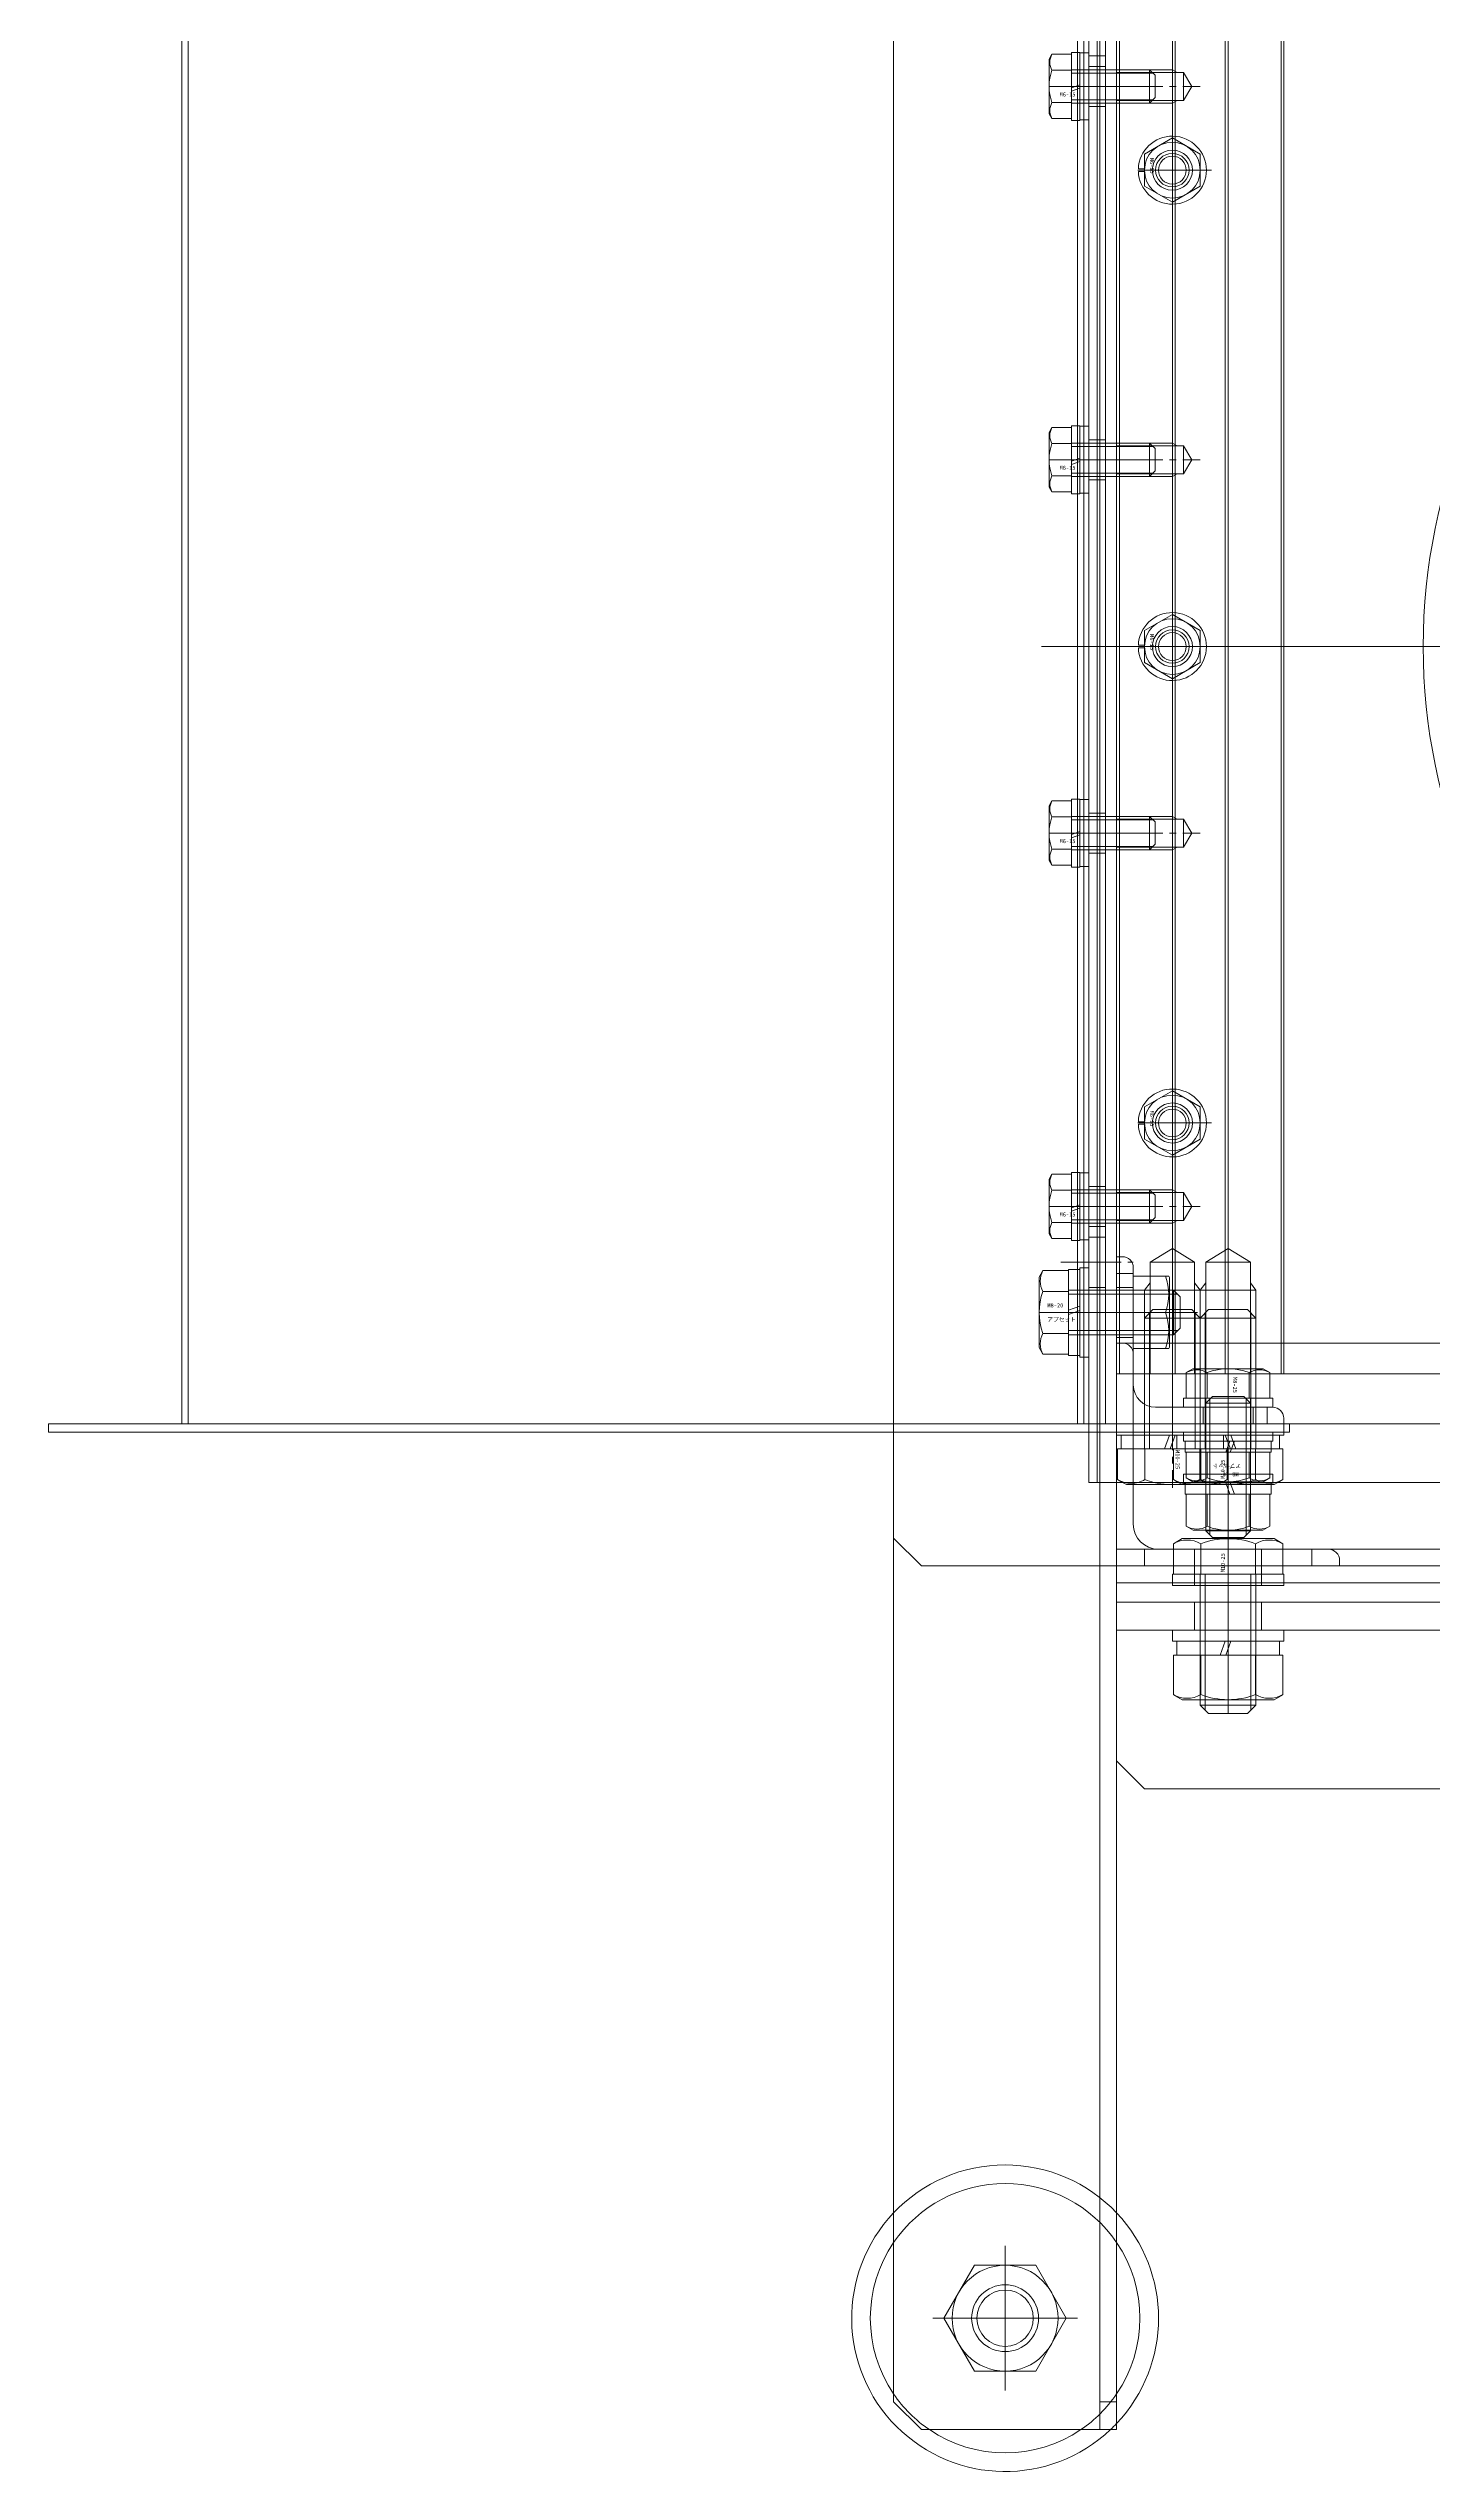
# Model space of a CAD drawing. Units: millimetres at full size. Extents: x -5218 to 5218, y -4308 to 3712.
# Drawn here: x -3932.1 to -3683.9, y 1962.2 to 2397 of the extents above; entities that cross this region are included whole.
import ezdxf
from ezdxf.enums import TextEntityAlignment as Align

# ---------------------------------------------------------------- set-up
doc = ezdxf.new("R2010")
doc.units = ezdxf.units.MM
doc.header["$LTSCALE"] = 1.2
doc.linetypes.add('CHAIN2', pattern=[12, 9, -1, 1, -1])
for name, color, linetype, lineweight in [('0-1_01_外形線', 134, 'Continuous', 9), ('0-2_03_かくれ線', 5, 'Continuous', 9), ('0-3_04_中心線', 4, 'CHAIN2', 9)]:
    doc.layers.add(name, color=color, linetype=linetype, lineweight=lineweight)
doc.styles.add('ＭＳ ゴシック', font='')
doc.styles.get('ＭＳ ゴシック').set_extended_font_data('MS Gothic')

# ---------------------------------------------------------------- blocks, each defined once
blk = doc.blocks.new('U361')
at = {"layer": '0-3_04_中心線'}
for p, q in [((0, 2.4), (0, 12.968)), ((-12.968, 0), (-2.4, 0)), ((2.4, 0), (12.968, 0)), ((0, -12.968), (0, -2.4))]:
    blk.add_line(p, q, dxfattribs=at)
at = {"layer": '0-3_04_中心線', "linetype": 'Continuous'}
for p, q in [((-1.2, 0), (1.2, 0)), ((0, -1.2), (0, 1.2))]:
    blk.add_line(p, q, dxfattribs=at)
blk = doc.blocks.new('U363')
at = {"layer": '0-3_04_中心線'}
for p, q in [((0, 1.2), (0, 9.5)), ((-9.5, 0), (-1.2, 0)), ((1.2, 0), (9.5, 0)), ((0, -9.5), (0, -1.2))]:
    blk.add_line(p, q, dxfattribs=at)
at = {"layer": '0-3_04_中心線', "linetype": 'Continuous'}
for p, q in [((-0.6, 0), (0.6, 0)), ((0, -0.6), (0, 0.6))]:
    blk.add_line(p, q, dxfattribs=at)

msp = doc.modelspace()

# ---------------------------------------------------------------- linework, layer by layer
at = {"layer": '0-1_01_外形線'}
for p, q in [((-3908.238, 2150.193), (-3908.238, 2429.192)), ((-3747.542, 2159.193), (-3747.542, 2150.193)), ((-3746.393, 2150.193), (-3746.393, 2159.193)), ((-3738.788, 2139.293), (-3739.48, 2139.693)), ((-3729.48, 2139.693), (-3728.788, 2139.293)), ((-3712.288, 2139.293), (-3711.595, 2139.693)), ((-3728.788, 2139.293), (-3738.788, 2139.293)), ((-3728.788, 2139.293), (-3712.288, 2139.293)), ((-3780.538, 2129.693), (-3780.538, 1974.693)), ((-3740.538, 2127.693), (-2940.538, 2127.693)), ((-3735.538, 2124.693), (-3735.538, 2127.693)), ((-3743.538, 2124.693), (-3743.538, 1969.693)), ((-3740.538, 2124.693), (-3740.538, 1969.693)), ((-3740.538, 2121.693), (-2940.538, 2121.693)), ((-3730.538, 2113.193), (-3710.538, 2113.193)), ((-3730.538, 2111.193), (-3730.538, 2113.193)), ((-3730.538, 2111.193), (-3710.538, 2111.193)), ((-3721.038, 2111.193), (-3721.948, 2108.693)), ((-3720.038, 2111.193), (-3720.948, 2108.693)), ((-3711.338, 2111.193), (-3711.338, 2108.693)), ((-3710.538, 2111.193), (-3710.538, 2113.193)), ((-3710.723, 2108.693), (-3730.353, 2108.693)), ((-3730.353, 2108.693), (-3730.353, 2101.596)), ((-3725.445, 2108.693), (-3725.445, 2101.596)), ((-3711.338, 2108.693), (-3720.948, 2108.693)), ((-3715.63, 2108.693), (-3715.63, 2101.596)), ((-3710.723, 2108.693), (-3710.723, 2101.596)), ((-3730.353, 2101.596), (-3728.788, 2100.693)), ((-3712.288, 2100.693), (-3728.788, 2100.693)), ((-3725.538, 2100.693), (-3715.538, 2100.693)), ((-3724.638, 2100.693), (-3724.638, 2098.793)), ((-3716.438, 2100.693), (-3716.438, 2098.793)), ((-3710.723, 2101.596), (-3712.288, 2100.693)), ((-3725.538, 2099.693), (-3724.038, 2098.193)), ((-3724.038, 2098.193), (-3717.038, 2098.193)), ((-3715.538, 2099.693), (-3717.038, 2098.193)), ((-3775.538, 1969.693), (-3780.538, 1974.693)), ((-3740.538, 1974.693), (-3743.538, 1974.693)), ((-3740.538, 1969.693), (-3775.538, 1969.693))]:
    msp.add_line(p, q, dxfattribs=at)
for points in [[(-3780.538, 2449.692), (-3780.538, 2129.693), (-3775.538, 2124.693), (-3740.538, 2124.693), (-3740.538, 2454.692), (-3775.538, 2454.692)], [(-3740.538, 2164.693), (-2940.538, 2164.693), (-2940.538, 2124.693), (-3740.538, 2124.693)], [(-3735.538, 2084.693), (-2945.538, 2084.693), (-2940.538, 2089.693), (-2940.538, 2124.693), (-3740.538, 2124.693), (-3740.538, 2089.693)], [(-3755.053, 1980.193), (-3749.568, 1989.693), (-3755.053, 1999.193), (-3766.022, 1999.193), (-3771.507, 1989.693), (-3766.022, 1980.193)]]:
    msp.add_lwpolyline(points, close=True, dxfattribs=at)
for points in [[(-3190.538, 2139.693), (-3745.538, 2139.693), (-3745.538, 2439.692)], [(-3745.538, 2150.193), (-3932.145, 2150.193), (-3932.145, 2148.693), (-3745.538, 2148.693)], [(-3740.538, 2139.693), (-3740.538, 2113.193), (-3625.031, 2113.193)], [(-3721.948, 2108.693), (-3729.738, 2108.693), (-3729.738, 2111.193)], [(-3725.538, 2100.693), (-3725.538, 2099.693), (-3715.538, 2099.693), (-3715.538, 2100.693)]]:
    msp.add_lwpolyline(points, dxfattribs=at)
for radius in [9.5, 6, 5.053]:
    msp.add_circle((-3760.538, 1989.693), radius, dxfattribs=at)
for centre, radius, start, end in [((-3737.899, 2144.446), 4.907, 255.61054, 284.38946), ((-3730.538, 2153.072), 13.779, 256.16077, 276.6282), ((-3727.899, 2144.446), 4.907, 255.61054, 284.38946), ((-3720.538, 2153.072), 13.779, 256.16077, 283.83923), ((-3713.176, 2144.446), 4.907, 255.61054, 284.38946), ((-3727.899, 2105.846), 4.907, 240.00001, 299.99999), ((-3720.538, 2114.472), 13.779, 249.136, 290.864), ((-3713.176, 2105.846), 4.907, 240.00001, 299.99999), ((-3760.538, 1989.693), 27.518, 136.61816, 313.38184), ((-3760.538, 1989.693), 27.518, 316.61816, 43.38184), ((-3760.538, 1989.693), 24.18, 145.80392, 214.19608), ((-3760.538, 1989.693), 24.18, 325.80392, 34.19608), ((-3760.538, 1989.693), 24.18, 235.80392, 304.19608)]:
    msp.add_arc(centre, radius, start, end, dxfattribs=at)
at = {"layer": '0-2_03_かくれ線'}
for p, q in [((-3743.538, 2454.692), (-3743.538, 2124.693)), ((-3743.538, 2124.693), (-3743.538, 2454.692)), ((-3740.538, 2454.692), (-3740.538, 2124.693)), ((-3780.538, 2449.692), (-3780.538, 2129.693)), ((-3744.038, 2439.692), (-3744.038, 2139.693)), ((-3740.538, 2439.692), (-3740.538, 2139.693)), ((-3907.089, 2150.193), (-3907.089, 2429.192)), ((-3747.542, 2159.193), (-3747.542, 2420.192)), ((-3746.393, 2159.193), (-3746.393, 2420.192)), ((-3740.538, 2159.193), (-3740.538, 2420.192)), ((-3740.038, 2159.193), (-3740.038, 2420.192)), ((-3730.538, 2159.193), (-3730.538, 2420.192)), ((-3730.038, 2159.193), (-3730.038, 2420.192)), ((-3721.038, 2159.193), (-3721.038, 2420.192)), ((-3720.538, 2159.193), (-3720.538, 2420.192)), ((-3711.038, 2159.193), (-3711.038, 2420.192)), ((-3710.538, 2159.193), (-3710.538, 2420.192)), ((-3748.638, 2396.323), (-3748.638, 2389.977)), ((-3747.138, 2396.323), (-3748.638, 2396.323)), ((-3747.138, 2396.323), (-3747.138, 2390.523)), ((-3747.138, 2384.223), (-3747.138, 2396.223)), ((-3747.138, 2396.223), (-3745.538, 2396.223)), ((-3745.538, 2384.223), (-3745.538, 2396.223)), ((-3752.133, 2395.996), (-3752.638, 2395.123)), ((-3752.638, 2395.123), (-3752.638, 2385.323)), ((-3748.638, 2395.996), (-3752.133, 2395.996)), ((-3748.638, 2393.109), (-3752.133, 2393.109)), ((-3748.638, 2395.996), (-3748.638, 2384.449)), ((-3748.638, 2393.223), (-3734.638, 2393.223)), ((-3748.638, 2392.623), (-3734.438, 2392.623)), ((-3745.538, 2395.692), (-3742.538, 2395.692)), ((-3745.538, 2393.792), (-3742.538, 2393.792)), ((-3740.538, 2393.192), (-3730.538, 2393.192)), ((-3734.638, 2393.223), (-3734.638, 2387.223)), ((-3734.638, 2393.223), (-3734.438, 2393.023)), ((-3734.438, 2393.023), (-3733.638, 2392.223)), ((-3734.038, 2392.623), (-3734.438, 2392.623)), ((-3733.638, 2392.223), (-3733.638, 2388.223)), ((-3729.672, 2392.692), (-3730.538, 2393.192)), ((-3728.538, 2392.692), (-3727.035, 2390.192)), ((-3747.138, 2390.523), (-3748.638, 2389.977)), ((-3747.138, 2389.923), (-3748.638, 2389.377)), ((-3748.638, 2389.377), (-3748.638, 2384.123)), ((-3748.638, 2387.823), (-3734.438, 2387.823)), ((-3747.138, 2389.923), (-3747.138, 2384.123)), ((-3728.538, 2387.692), (-3740.538, 2387.692)), ((-3734.638, 2387.223), (-3734.438, 2387.423)), ((-3734.438, 2387.423), (-3733.638, 2388.223)), ((-3734.038, 2387.823), (-3734.438, 2387.823)), ((-3729.672, 2387.692), (-3730.538, 2387.192)), ((-3727.035, 2390.192), (-3728.538, 2387.692)), ((-3752.133, 2384.449), (-3752.638, 2385.323)), ((-3748.638, 2387.336), (-3752.133, 2387.336)), ((-3748.638, 2384.449), (-3752.133, 2384.449)), ((-3748.638, 2387.223), (-3734.638, 2387.223)), ((-3748.638, 2384.123), (-3747.138, 2384.123)), ((-3747.138, 2384.223), (-3745.538, 2384.223)), ((-3745.538, 2386.592), (-3742.538, 2386.592)), ((-3725.538, 2378.079), (-3730.538, 2380.966)), ((-3735.538, 2375.417), (-3736.633, 2375.417)), ((-3735.538, 2374.967), (-3736.633, 2374.967)), ((-3725.538, 2372.306), (-3725.538, 2378.079)), ((-3735.538, 2372.306), (-3730.538, 2369.419)), ((-3730.538, 2369.419), (-3725.538, 2372.306)), ((-3752.133, 2328.996), (-3752.638, 2328.123)), ((-3752.638, 2328.123), (-3752.638, 2318.323)), ((-3748.638, 2328.996), (-3752.133, 2328.996)), ((-3748.638, 2329.323), (-3748.638, 2322.977)), ((-3747.138, 2329.323), (-3748.638, 2329.323)), ((-3748.638, 2328.996), (-3748.638, 2317.449)), ((-3747.138, 2329.323), (-3747.138, 2323.523)), ((-3747.138, 2317.223), (-3747.138, 2329.223)), ((-3747.138, 2329.223), (-3745.538, 2329.223)), ((-3745.538, 2317.223), (-3745.538, 2329.223)), ((-3745.538, 2326.792), (-3742.538, 2326.792)), ((-3748.638, 2326.109), (-3752.133, 2326.109)), ((-3748.638, 2326.223), (-3734.638, 2326.223)), ((-3748.638, 2325.623), (-3734.438, 2325.623)), ((-3747.138, 2323.523), (-3748.638, 2322.977)), ((-3747.138, 2322.923), (-3748.638, 2322.377)), ((-3748.638, 2322.377), (-3748.638, 2317.123)), ((-3747.138, 2322.923), (-3747.138, 2317.123)), ((-3740.538, 2326.192), (-3730.538, 2326.192)), ((-3734.638, 2326.223), (-3734.638, 2320.223)), ((-3734.638, 2326.223), (-3734.438, 2326.023)), ((-3734.438, 2326.023), (-3733.638, 2325.223)), ((-3734.038, 2325.623), (-3734.438, 2325.623)), ((-3733.638, 2325.223), (-3733.638, 2321.223)), ((-3729.672, 2325.692), (-3730.538, 2326.192)), ((-3728.538, 2325.692), (-3727.035, 2323.192)), ((-3727.035, 2323.192), (-3728.538, 2320.692)), ((-3752.133, 2317.449), (-3752.638, 2318.323)), ((-3748.638, 2320.336), (-3752.133, 2320.336)), ((-3748.638, 2320.823), (-3734.438, 2320.823)), ((-3748.638, 2320.223), (-3734.638, 2320.223)), ((-3745.538, 2319.592), (-3742.538, 2319.592)), ((-3728.538, 2320.692), (-3740.538, 2320.692)), ((-3734.638, 2320.223), (-3734.438, 2320.423)), ((-3734.438, 2320.423), (-3733.638, 2321.223)), ((-3734.038, 2320.823), (-3734.438, 2320.823)), ((-3729.672, 2320.692), (-3730.538, 2320.192)), ((-3748.638, 2317.449), (-3752.133, 2317.449)), ((-3748.638, 2317.123), (-3747.138, 2317.123)), ((-3747.138, 2317.223), (-3745.538, 2317.223)), ((-3725.538, 2292.579), (-3730.538, 2295.466)), ((-3725.538, 2286.806), (-3725.538, 2292.579)), ((-3735.538, 2289.917), (-3736.633, 2289.917)), ((-3735.538, 2289.467), (-3736.633, 2289.467)), ((-3455.538, 2289.692), (-3705.538, 2289.692)), ((-3735.538, 2286.806), (-3730.538, 2283.919)), ((-3730.538, 2283.919), (-3725.538, 2286.806)), ((-3752.133, 2261.996), (-3752.638, 2261.123)), ((-3748.638, 2261.996), (-3752.133, 2261.996)), ((-3748.638, 2262.323), (-3748.638, 2255.977)), ((-3747.138, 2262.323), (-3748.638, 2262.323)), ((-3748.638, 2261.996), (-3748.638, 2250.449)), ((-3747.138, 2262.323), (-3747.138, 2256.523)), ((-3747.138, 2250.223), (-3747.138, 2262.223)), ((-3747.138, 2262.223), (-3745.538, 2262.223)), ((-3745.538, 2250.223), (-3745.538, 2262.223)), ((-3752.638, 2261.123), (-3752.638, 2251.323)), ((-3748.638, 2259.109), (-3752.133, 2259.109)), ((-3748.638, 2259.223), (-3734.638, 2259.223)), ((-3748.638, 2258.623), (-3734.438, 2258.623)), ((-3745.538, 2259.792), (-3742.538, 2259.792)), ((-3740.538, 2259.192), (-3730.538, 2259.192)), ((-3734.638, 2259.223), (-3734.638, 2253.223)), ((-3734.638, 2259.223), (-3734.438, 2259.023)), ((-3734.438, 2259.023), (-3733.638, 2258.223)), ((-3734.038, 2258.623), (-3734.438, 2258.623)), ((-3733.638, 2258.223), (-3733.638, 2254.223)), ((-3729.672, 2258.692), (-3730.538, 2259.192)), ((-3728.538, 2258.692), (-3727.035, 2256.192)), ((-3748.638, 2253.336), (-3752.133, 2253.336)), ((-3747.138, 2256.523), (-3748.638, 2255.977)), ((-3747.138, 2255.923), (-3748.638, 2255.377)), ((-3748.638, 2255.377), (-3748.638, 2250.123)), ((-3748.638, 2253.823), (-3734.438, 2253.823)), ((-3748.638, 2253.223), (-3734.638, 2253.223)), ((-3747.138, 2255.923), (-3747.138, 2250.123)), ((-3745.538, 2252.592), (-3742.538, 2252.592)), ((-3728.538, 2253.692), (-3740.538, 2253.692)), ((-3734.638, 2253.223), (-3734.438, 2253.423)), ((-3734.438, 2253.423), (-3733.638, 2254.223)), ((-3734.038, 2253.823), (-3734.438, 2253.823)), ((-3729.672, 2253.692), (-3730.538, 2253.192)), ((-3727.035, 2256.192), (-3728.538, 2253.692)), ((-3752.133, 2250.449), (-3752.638, 2251.323)), ((-3748.638, 2250.449), (-3752.133, 2250.449)), ((-3748.638, 2250.123), (-3747.138, 2250.123)), ((-3747.138, 2250.223), (-3745.538, 2250.223)), ((-3725.538, 2207.079), (-3730.538, 2209.966)), ((-3725.538, 2201.306), (-3725.538, 2207.079)), ((-3735.538, 2204.418), (-3736.633, 2204.418)), ((-3735.538, 2203.968), (-3736.633, 2203.968)), ((-3735.538, 2201.306), (-3730.538, 2198.419)), ((-3730.538, 2198.419), (-3725.538, 2201.306)), ((-3752.133, 2194.996), (-3752.638, 2194.123)), ((-3752.638, 2194.123), (-3752.638, 2184.323)), ((-3748.638, 2194.996), (-3752.133, 2194.996)), ((-3748.638, 2192.11), (-3752.133, 2192.11)), ((-3748.638, 2195.323), (-3748.638, 2188.977)), ((-3747.138, 2195.323), (-3748.638, 2195.323)), ((-3748.638, 2194.996), (-3748.638, 2183.449)), ((-3748.638, 2192.223), (-3734.638, 2192.223)), ((-3747.138, 2195.323), (-3747.138, 2189.523)), ((-3747.138, 2183.223), (-3747.138, 2195.223)), ((-3747.138, 2195.223), (-3745.538, 2195.223)), ((-3745.538, 2183.223), (-3745.538, 2195.223)), ((-3745.538, 2192.793), (-3742.538, 2192.793)), ((-3740.538, 2192.193), (-3730.538, 2192.193)), ((-3734.638, 2192.223), (-3734.638, 2186.223)), ((-3734.638, 2192.223), (-3734.438, 2192.023)), ((-3734.438, 2192.023), (-3733.638, 2191.223)), ((-3729.672, 2191.693), (-3730.538, 2192.193)), ((-3728.538, 2191.693), (-3727.035, 2189.193)), ((-3748.638, 2191.623), (-3734.438, 2191.623)), ((-3747.138, 2189.523), (-3748.638, 2188.977)), ((-3747.138, 2188.923), (-3748.638, 2188.377)), ((-3748.638, 2188.377), (-3748.638, 2183.123)), ((-3747.138, 2188.923), (-3747.138, 2183.123)), ((-3734.038, 2191.623), (-3734.438, 2191.623)), ((-3733.638, 2191.223), (-3733.638, 2187.223)), ((-3727.035, 2189.193), (-3728.538, 2186.693)), ((-3752.133, 2183.449), (-3752.638, 2184.323)), ((-3748.638, 2186.336), (-3752.133, 2186.336)), ((-3748.638, 2183.449), (-3752.133, 2183.449)), ((-3748.638, 2186.823), (-3734.438, 2186.823)), ((-3748.638, 2186.223), (-3734.638, 2186.223)), ((-3748.638, 2183.123), (-3747.138, 2183.123)), ((-3747.138, 2183.223), (-3745.538, 2183.223)), ((-3745.538, 2185.593), (-3742.538, 2185.593)), ((-3745.538, 2183.693), (-3742.538, 2183.693)), ((-3728.538, 2186.693), (-3740.538, 2186.693)), ((-3734.638, 2186.223), (-3734.438, 2186.423)), ((-3734.438, 2186.423), (-3733.638, 2187.223)), ((-3734.038, 2186.823), (-3734.438, 2186.823)), ((-3729.672, 2186.693), (-3730.538, 2186.193)), ((-3740.538, 2150.193), (-3740.538, 2180.193)), ((-3740.538, 2180.193), (-3739.538, 2180.193)), ((-3730.538, 2181.643), (-3734.538, 2179.189)), ((-3734.538, 2159.193), (-3734.538, 2179.189)), ((-3734.538, 2179.189), (-3730.538, 2179.189)), ((-3726.538, 2159.193), (-3726.538, 2179.189)), ((-3720.538, 2181.643), (-3724.538, 2179.189)), ((-3724.538, 2159.193), (-3724.538, 2179.189)), ((-3724.538, 2179.189), (-3720.538, 2179.189)), ((-3716.538, 2159.193), (-3716.538, 2179.189)), ((-3753.742, 2177.698), (-3754.438, 2176.493)), ((-3754.438, 2176.493), (-3754.438, 2163.893)), ((-3749.138, 2177.698), (-3753.742, 2177.698)), ((-3749.138, 2170.593), (-3749.138, 2177.893)), ((-3747.138, 2177.893), (-3749.138, 2177.893)), ((-3749.138, 2162.687), (-3749.138, 2177.698)), ((-3747.138, 2162.193), (-3747.138, 2178.193)), ((-3745.538, 2178.193), (-3747.138, 2178.193)), ((-3747.138, 2171.321), (-3747.138, 2177.893)), ((-3745.538, 2178.193), (-3745.538, 2162.193)), ((-3745.538, 2174.693), (-3742.538, 2174.693)), ((-3740.538, 2177.193), (-3737.538, 2177.193)), ((-3740.538, 2174.693), (-3737.538, 2174.693)), ((-3737.538, 2157.193), (-3737.538, 2178.193)), ((-3737.538, 2163.693), (-3737.538, 2176.693)), ((-3735.538, 2174.193), (-3734.538, 2175.492)), ((-3731.038, 2163.943), (-3731.038, 2176.443)), ((-3725.538, 2174.193), (-3726.538, 2175.492)), ((-3725.538, 2174.193), (-3724.538, 2175.492)), ((-3715.538, 2174.193), (-3716.538, 2175.492)), ((-3749.138, 2173.945), (-3753.742, 2173.945)), ((-3749.138, 2174.193), (-3730.338, 2174.193)), ((-3749.138, 2173.443), (-3729.588, 2173.443)), ((-3749.138, 2170.593), (-3747.138, 2171.321)), ((-3749.138, 2169.793), (-3747.138, 2170.521)), ((-3747.138, 2162.493), (-3747.138, 2170.521)), ((-3737.538, 2170.193), (-3731.762, 2170.193)), ((-3735.538, 2159.193), (-3735.538, 2174.193)), ((-3735.538, 2174.193), (-3725.538, 2174.193)), ((-3735.538, 2169.193), (-3734.038, 2170.693)), ((-3734.638, 2145.693), (-3734.638, 2170.093)), ((-3727.038, 2170.693), (-3734.038, 2170.693)), ((-3730.338, 2174.193), (-3730.338, 2166.193)), ((-3730.338, 2174.193), (-3729.438, 2173.293)), ((-3729.438, 2173.293), (-3729.138, 2172.993)), ((-3729.138, 2172.993), (-3729.138, 2167.393)), ((-3725.538, 2169.193), (-3727.038, 2170.693)), ((-3726.438, 2145.693), (-3726.438, 2170.093)), ((-3725.538, 2159.193), (-3725.538, 2174.193)), ((-3725.538, 2159.193), (-3725.538, 2174.193)), ((-3725.538, 2174.193), (-3715.538, 2174.193)), ((-3725.538, 2169.193), (-3724.038, 2170.693)), ((-3724.638, 2145.693), (-3724.638, 2170.093)), ((-3724.038, 2170.693), (-3717.038, 2170.693)), ((-3715.538, 2169.193), (-3717.038, 2170.693)), ((-3716.438, 2145.693), (-3716.438, 2170.093)), ((-3715.538, 2159.193), (-3715.538, 2174.193)), ((-3749.138, 2166.44), (-3753.742, 2166.44)), ((-3749.138, 2162.493), (-3749.138, 2169.793)), ((-3749.138, 2166.943), (-3729.588, 2166.943)), ((-3749.138, 2166.193), (-3730.338, 2166.193)), ((-3740.538, 2165.693), (-3737.538, 2165.693)), ((-3735.538, 2145.693), (-3735.538, 2169.193)), ((-3725.538, 2169.193), (-3735.538, 2169.193)), ((-3730.338, 2166.193), (-3729.438, 2167.093)), ((-3729.438, 2167.093), (-3729.138, 2167.393)), ((-3725.538, 2145.693), (-3725.538, 2169.193)), ((-3725.538, 2145.693), (-3725.538, 2169.193)), ((-3725.538, 2169.193), (-3715.538, 2169.193)), ((-3715.538, 2145.693), (-3715.538, 2169.193)), ((-3753.742, 2162.687), (-3754.438, 2163.893)), ((-3749.138, 2162.687), (-3753.742, 2162.687)), ((-3749.138, 2162.493), (-3747.138, 2162.493)), ((-3745.538, 2162.193), (-3747.138, 2162.193)), ((-3740.538, 2164.693), (-3739.538, 2164.693)), ((-3737.538, 2162.693), (-3737.538, 2132.193)), ((-3720.538, 2159.193), (-3740.538, 2159.193)), ((-3710.538, 2159.193), (-3730.538, 2159.193)), ((-3728.043, 2159.397), (-3726.838, 2160.093)), ((-3728.043, 2154.793), (-3728.043, 2159.397)), ((-3714.238, 2160.093), (-3726.838, 2160.093)), ((-3724.29, 2154.793), (-3724.29, 2159.397)), ((-3716.785, 2154.793), (-3716.785, 2159.397)), ((-3713.032, 2159.397), (-3714.238, 2160.093)), ((-3713.032, 2154.793), (-3713.032, 2159.397)), ((-3733.538, 2153.193), (-3712.538, 2153.193)), ((-3728.538, 2154.793), (-3712.538, 2154.793)), ((-3728.538, 2153.193), (-3728.538, 2154.793)), ((-3712.538, 2153.193), (-3728.538, 2153.193)), ((-3728.043, 2154.793), (-3713.032, 2154.793)), ((-3725.038, 2150.193), (-3725.038, 2153.193)), ((-3724.538, 2153.893), (-3723.638, 2154.793)), ((-3724.538, 2154.793), (-3724.538, 2135.093)), ((-3716.538, 2153.893), (-3724.538, 2153.893)), ((-3724.538, 2145.093), (-3724.538, 2153.893)), ((-3723.788, 2154.793), (-3723.788, 2135.093)), ((-3723.788, 2145.093), (-3723.788, 2154.643)), ((-3723.638, 2154.793), (-3723.338, 2155.093)), ((-3717.738, 2155.093), (-3723.338, 2155.093)), ((-3717.438, 2154.793), (-3717.738, 2155.093)), ((-3716.538, 2153.893), (-3717.438, 2154.793)), ((-3717.288, 2154.793), (-3717.288, 2135.093)), ((-3717.288, 2145.093), (-3717.288, 2154.643)), ((-3716.538, 2154.793), (-3716.538, 2135.093)), ((-3716.538, 2145.093), (-3716.538, 2153.893)), ((-3716.038, 2150.193), (-3716.038, 2153.193)), ((-3713.538, 2153.193), (-3713.538, 2150.193)), ((-3712.538, 2153.193), (-3712.538, 2154.793)), ((-3740.538, 2150.193), (-3710.538, 2150.193)), ((-3740.538, 2150.193), (-3720.538, 2150.193)), ((-3740.538, 2148.723), (-3740.538, 2150.193)), ((-3740.538, 2148.193), (-3740.538, 2148.723)), ((-3710.538, 2150.193), (-3730.538, 2150.193)), ((-3730.538, 2148.723), (-3730.538, 2150.193)), ((-3730.538, 2148.723), (-3730.538, 2148.193)), ((-3712.538, 2148.693), (-3728.538, 2148.693)), ((-3728.538, 2148.693), (-3728.538, 2147.093)), ((-3720.538, 2148.723), (-3720.538, 2150.193)), ((-3720.538, 2148.723), (-3720.538, 2148.193)), ((-3712.538, 2148.693), (-3712.538, 2147.093)), ((-3710.538, 2150.193), (-3710.538, 2151.193)), ((-3710.538, 2148.723), (-3710.538, 2150.193)), ((-3710.538, 2148.193), (-3710.538, 2148.723)), ((-3740.538, 2148.193), (-3720.538, 2148.193)), ((-3740.353, 2145.693), (-3740.353, 2140.196)), ((-3740.353, 2145.693), (-3720.723, 2145.693)), ((-3739.738, 2145.693), (-3739.738, 2148.193)), ((-3735.445, 2145.693), (-3735.445, 2140.196)), ((-3731.038, 2148.193), (-3731.948, 2145.693)), ((-3730.038, 2148.193), (-3730.948, 2145.693)), ((-3710.538, 2148.193), (-3730.538, 2148.193)), ((-3730.353, 2145.693), (-3730.353, 2140.196)), ((-3710.723, 2145.693), (-3730.353, 2145.693)), ((-3729.738, 2148.193), (-3729.738, 2145.693)), ((-3728.538, 2147.093), (-3712.538, 2147.093)), ((-3728.238, 2147.093), (-3720.21, 2147.093)), ((-3728.238, 2145.093), (-3728.238, 2147.093)), ((-3728.238, 2145.093), (-3720.938, 2145.093)), ((-3728.043, 2145.093), (-3713.032, 2145.093)), ((-3728.043, 2145.093), (-3728.043, 2140.489)), ((-3725.63, 2145.693), (-3725.63, 2140.196)), ((-3725.445, 2145.693), (-3725.445, 2140.196)), ((-3724.29, 2145.093), (-3724.29, 2140.489)), ((-3721.338, 2148.193), (-3721.338, 2145.693)), ((-3721.038, 2148.193), (-3720.128, 2145.693)), ((-3720.938, 2145.093), (-3720.21, 2147.093)), ((-3720.723, 2145.693), (-3720.723, 2140.196)), ((-3720.138, 2145.093), (-3719.41, 2147.093)), ((-3720.138, 2145.093), (-3712.838, 2145.093)), ((-3720.038, 2148.193), (-3719.128, 2145.693)), ((-3719.41, 2147.093), (-3712.838, 2147.093)), ((-3716.785, 2145.093), (-3716.785, 2140.489)), ((-3715.63, 2145.693), (-3715.63, 2140.196)), ((-3713.032, 2145.093), (-3713.032, 2140.489)), ((-3712.838, 2147.093), (-3712.838, 2145.093)), ((-3711.338, 2145.693), (-3711.338, 2148.193)), ((-3710.723, 2145.693), (-3710.723, 2140.196)), ((-3740.353, 2140.196), (-3739.48, 2139.693)), ((-3730.353, 2140.196), (-3729.48, 2139.693)), ((-3728.538, 2141.193), (-3712.538, 2141.193)), ((-3728.538, 2139.593), (-3728.538, 2141.193)), ((-3712.538, 2139.593), (-3728.538, 2139.593)), ((-3728.238, 2139.593), (-3720.938, 2139.593)), ((-3728.238, 2139.593), (-3728.238, 2137.593)), ((-3728.043, 2140.489), (-3726.838, 2139.793)), ((-3714.238, 2139.793), (-3726.838, 2139.793)), ((-3721.542, 2139.723), (-3722.288, 2139.293)), ((-3720.723, 2140.196), (-3721.505, 2139.744)), ((-3720.938, 2139.593), (-3720.21, 2137.593)), ((-3720.138, 2139.593), (-3712.838, 2139.593)), ((-3720.138, 2139.593), (-3719.41, 2137.593)), ((-3713.032, 2140.489), (-3714.238, 2139.793)), ((-3712.838, 2137.593), (-3712.838, 2139.593)), ((-3712.538, 2139.593), (-3712.538, 2141.193)), ((-3710.723, 2140.196), (-3711.595, 2139.693)), ((-3722.288, 2139.293), (-3728.788, 2139.293)), ((-3728.238, 2137.593), (-3720.21, 2137.593)), ((-3728.043, 2137.593), (-3713.032, 2137.593)), ((-3724.29, 2137.593), (-3724.29, 2131.818)), ((-3719.41, 2137.593), (-3712.838, 2137.593)), ((-3716.785, 2137.593), (-3716.785, 2131.818)), ((-3726.788, 2131.093), (-3714.288, 2131.093)), ((-3724.538, 2135.093), (-3724.538, 2130.993)), ((-3716.538, 2130.993), (-3724.538, 2130.993)), ((-3724.538, 2130.993), (-3723.638, 2130.093)), ((-3723.788, 2135.093), (-3723.788, 2130.243)), ((-3716.538, 2130.993), (-3717.438, 2130.093)), ((-3717.288, 2135.093), (-3717.288, 2130.243)), ((-3716.538, 2135.093), (-3716.538, 2130.993)), ((-3733.038, 2127.693), (-3702.538, 2127.693)), ((-3730.353, 2128.689), (-3728.788, 2129.593)), ((-3730.353, 2123.193), (-3730.353, 2128.689)), ((-3728.788, 2129.593), (-3712.288, 2129.593)), ((-3726.538, 2124.693), (-3726.538, 2127.693)), ((-3725.445, 2123.193), (-3725.445, 2128.689)), ((-3723.638, 2130.093), (-3723.338, 2129.793)), ((-3717.738, 2129.793), (-3723.338, 2129.793)), ((-3717.438, 2130.093), (-3717.738, 2129.793)), ((-3715.63, 2123.193), (-3715.63, 2128.689)), ((-3714.538, 2124.693), (-3714.538, 2127.693)), ((-3710.723, 2128.689), (-3712.288, 2129.593)), ((-3710.723, 2123.193), (-3710.723, 2128.689)), ((-3705.538, 2124.693), (-3705.538, 2127.693)), ((-3730.538, 2123.193), (-3710.538, 2123.193)), ((-3730.538, 2121.193), (-3730.538, 2123.193)), ((-3710.723, 2123.193), (-3730.353, 2123.193)), ((-3726.538, 2126.193), (-3726.538, 2121.193)), ((-3725.538, 2123.193), (-3725.538, 2100.693)), ((-3724.638, 2123.193), (-3724.638, 2100.693)), ((-3720.538, 2124.443), (-3720.538, 2116.943)), ((-3716.438, 2123.193), (-3716.438, 2100.693)), ((-3715.538, 2123.193), (-3715.538, 2100.693)), ((-3714.538, 2126.193), (-3714.538, 2121.193)), ((-3710.538, 2121.193), (-3710.538, 2123.193)), ((-3740.538, 2118.193), (-3420.538, 2118.193)), ((-3730.538, 2121.193), (-3710.538, 2121.193)), ((-3726.538, 2113.193), (-3726.538, 2118.193)), ((-3714.538, 2113.193), (-3714.538, 2118.193))]:
    msp.add_line(p, q, dxfattribs=at)
for points in [[(-3745.538, 2429.192), (-3745.538, 2150.193), (-3742.538, 2150.193), (-3742.538, 2429.192)], [(-3740.538, 2150.193), (-3420.538, 2150.193), (-3420.538, 2159.193), (-3740.538, 2159.193)]]:
    msp.add_lwpolyline(points, close=True, dxfattribs=at)
for points in [[(-3740.538, 2387.192), (-3730.538, 2387.192), (-3730.538, 2393.192)], [(-3740.538, 2392.692), (-3728.538, 2392.692), (-3728.538, 2387.692)], [(-3730.538, 2380.966), (-3735.538, 2378.079), (-3735.538, 2372.306)], [(-3740.538, 2320.192), (-3730.538, 2320.192), (-3730.538, 2326.192)], [(-3740.538, 2325.692), (-3728.538, 2325.692), (-3728.538, 2320.692)], [(-3730.538, 2295.466), (-3735.538, 2292.579), (-3735.538, 2286.806)], [(-3740.538, 2253.192), (-3730.538, 2253.192), (-3730.538, 2259.192)], [(-3740.538, 2258.692), (-3728.538, 2258.692), (-3728.538, 2253.692)], [(-3730.538, 2209.966), (-3735.538, 2207.079), (-3735.538, 2201.306)], [(-3740.538, 2186.193), (-3730.538, 2186.193), (-3730.538, 2192.193)], [(-3740.538, 2191.693), (-3728.538, 2191.693), (-3728.538, 2186.693)], [(-3730.538, 2181.643), (-3726.538, 2179.189), (-3730.538, 2179.189)], [(-3720.538, 2181.643), (-3716.538, 2179.189), (-3720.538, 2179.189)], [(-3737.538, 2176.693), (-3731.182, 2176.693), (-3731.038, 2176.443)], [(-3700.538, 2125.693), (-3700.538, 2124.693), (-3740.538, 2124.693), (-3740.538, 2164.693)], [(-3737.538, 2163.693), (-3731.182, 2163.693), (-3731.038, 2163.943)], [(-3745.538, 2150.193), (-3709.538, 2150.193), (-3709.538, 2148.693), (-3745.538, 2148.693)], [(-3728.043, 2137.593), (-3728.043, 2131.818), (-3726.788, 2131.093)], [(-3713.032, 2137.593), (-3713.032, 2131.818), (-3714.288, 2131.093)]]:
    msp.add_lwpolyline(points, dxfattribs=at)
for centre, radius in [((-3580.538, 2289.692), 105), ((-3730.538, 2375.192), 5), ((-3730.538, 2375.192), 3.6), ((-3730.538, 2375.192), 3), ((-3730.538, 2375.192), 2.5), ((-3730.538, 2289.692), 5), ((-3730.538, 2289.692), 3.6), ((-3730.538, 2289.692), 3), ((-3730.538, 2289.692), 2.5), ((-3730.538, 2204.193), 5), ((-3730.538, 2204.193), 3.6), ((-3730.538, 2204.193), 3), ((-3730.538, 2204.193), 2.5), ((-3760.538, 1989.693), 6)]:
    msp.add_circle(centre, radius, dxfattribs=at)
for centre, radius, start, end in [((-3744.123, 2390.223), 8.514, 160.18087, 199.81913), ((-3749.633, 2394.553), 2.887, 150.00001, 209.99999), ((-3749.633, 2385.892), 2.887, 150.00001, 209.99999), ((-3730.538, 2375.192), 6.1, 182.11385, 177.88615), ((-3749.633, 2327.553), 2.887, 150.00001, 209.99999), ((-3744.123, 2323.223), 8.514, 160.18087, 199.81913), ((-3749.633, 2318.893), 2.887, 150.00001, 209.99999), ((-3730.538, 2289.692), 6.1, 182.11385, 177.88615), ((-3749.633, 2260.553), 2.887, 150.00001, 209.99999), ((-3744.123, 2256.223), 8.514, 160.18087, 199.81913), ((-3749.633, 2251.893), 2.887, 150.00001, 209.99999), ((-3730.538, 2204.193), 6.1, 182.11385, 177.88615), ((-3744.123, 2189.223), 8.514, 160.18087, 199.81913), ((-3749.633, 2193.553), 2.887, 150.00001, 209.99999), ((-3749.633, 2184.893), 2.887, 150.00001, 209.99999), ((-3739.538, 2178.193), 2, 0, 90), ((-3750.492, 2175.822), 3.753, 150.00001, 209.99999), ((-3740.569, 2173.443), 9.387, 339.74445, 20.25555), ((-3743.973, 2170.193), 10.465, 158.98558, 201.01442), ((-3740.569, 2166.943), 9.387, 339.74445, 20.25555), ((-3750.492, 2164.563), 3.753, 150.00001, 209.99999), ((-3739.538, 2162.693), 2, 0, 90), ((-3733.538, 2157.193), 4, 180, 270), ((-3726.167, 2156.147), 3.753, 60.00001, 119.99999), ((-3720.538, 2149.628), 10.465, 68.98558, 111.01442), ((-3714.908, 2156.147), 3.753, 60.00001, 119.99999), ((-3712.538, 2151.193), 2, 0, 90), ((-3737.899, 2144.446), 4.907, 240.00001, 255.61054), ((-3737.899, 2144.446), 4.907, 284.38946, 299.99999), ((-3730.538, 2153.072), 13.779, 249.136, 256.16077), ((-3727.899, 2144.446), 4.907, 240.00001, 255.61054), ((-3730.538, 2153.072), 13.779, 276.6282, 290.864), ((-3726.167, 2143.739), 3.753, 240.00001, 299.99999), ((-3727.899, 2144.446), 4.907, 284.38946, 299.99999), ((-3723.176, 2144.446), 4.907, 240.00001, 254.25373), ((-3720.538, 2153.072), 13.779, 249.136, 256.16077), ((-3723.176, 2144.446), 4.907, 254.25373, 285.74627), ((-3720.538, 2150.258), 10.465, 248.98558, 291.01442), ((-3723.176, 2144.446), 4.907, 285.74627, 299.99999), ((-3720.538, 2153.072), 13.779, 283.83923, 290.864), ((-3714.908, 2143.739), 3.753, 240.00001, 299.99999), ((-3713.176, 2144.446), 4.907, 240.00001, 255.61054), ((-3713.176, 2144.446), 4.907, 284.38946, 299.99999), ((-3733.038, 2132.193), 4.5, 180, 270), ((-3726.167, 2135.068), 3.753, 240.00001, 299.99999), ((-3720.538, 2141.169), 10.076, 248.13461, 291.86539), ((-3714.908, 2135.068), 3.753, 240.00001, 299.99999), ((-3727.899, 2124.439), 4.907, 60.00001, 119.99999), ((-3720.538, 2115.813), 13.779, 69.136, 110.864), ((-3713.176, 2124.439), 4.907, 60.00001, 119.99999), ((-3702.538, 2125.693), 2, 0, 90), ((-3760.538, 1989.693), 27.518, 43.38184, 136.61816), ((-3760.538, 1989.693), 24.18, 34.19608, 145.80392), ((-3760.538, 1989.693), 24.18, 214.19608, 235.80392), ((-3760.538, 1989.693), 24.18, 304.19608, 325.80392), ((-3760.538, 1989.693), 27.518, 313.38184, 316.61816)]:
    msp.add_arc(centre, radius, start, end, dxfattribs=at)
at = {"layer": '0-3_04_中心線'}
for p, q in [((-3730.538, 2154.193), (-3730.538, 2425.192)), ((-3720.538, 2154.193), (-3720.538, 2425.192)), ((-3733.638, 2390.223), (-3752.638, 2390.223)), ((-3750.538, 2390.192), (-3737.538, 2390.192)), ((-3743.038, 2390.192), (-3725.538, 2390.192)), ((-3730.538, 2382.192), (-3730.538, 2197.193)), ((-3730.538, 2369.092), (-3730.538, 2381.292)), ((-3723.538, 2375.192), (-3737.538, 2375.192)), ((-3724.438, 2375.192), (-3736.638, 2375.192)), ((-3725.538, 2375.192), (-3735.538, 2375.192)), ((-3733.638, 2323.223), (-3752.638, 2323.223)), ((-3750.538, 2323.192), (-3737.538, 2323.192)), ((-3743.038, 2323.192), (-3725.538, 2323.192)), ((-3730.538, 2283.592), (-3730.538, 2295.792)), ((-3754.038, 2289.692), (-3170.538, 2289.692)), ((-3745.538, 2289.692), (-3415.538, 2289.692)), ((-3724.438, 2289.692), (-3736.638, 2289.692)), ((-3725.538, 2289.692), (-3735.538, 2289.692)), ((-3733.638, 2256.223), (-3752.638, 2256.223)), ((-3750.538, 2256.192), (-3737.538, 2256.192)), ((-3743.038, 2256.192), (-3725.538, 2256.192)), ((-3730.538, 2198.093), (-3730.538, 2210.293)), ((-3723.538, 2204.193), (-3737.538, 2204.193)), ((-3724.438, 2204.193), (-3736.638, 2204.193)), ((-3725.538, 2204.193), (-3735.538, 2204.193)), ((-3733.638, 2189.223), (-3752.638, 2189.223)), ((-3750.538, 2189.193), (-3737.538, 2189.193)), ((-3743.038, 2189.193), (-3725.538, 2189.193)), ((-3750.538, 2179.193), (-3737.538, 2179.193)), ((-3754.438, 2170.193), (-3729.138, 2170.193)), ((-3745.538, 2170.193), (-3726.038, 2170.193)), ((-3730.538, 2170.693), (-3730.538, 2138.693)), ((-3720.538, 2170.693), (-3720.538, 2138.693)), ((-3720.538, 2160.093), (-3720.538, 2129.793)), ((-3720.538, 2159.193), (-3720.538, 2150.193)), ((-3720.538, 2145.193), (-3720.538, 2158.193)), ((-3720.538, 2139.793), (-3720.538, 2155.093)), ((-3720.538, 2153.193), (-3720.538, 2145.693)), ((-3720.538, 2111.193), (-3720.538, 2141.193)), ((-3720.538, 2098.193), (-3720.538, 2129.593)), ((-3720.538, 2103.193), (-3720.538, 2128.193)), ((-3720.538, 2107.693), (-3720.538, 2126.593))]:
    msp.add_line(p, q, dxfattribs=at)

# ---------------------------------------------------------------- block references
for name in ['U361', 'U363']:
    msp.add_blockref(name, (-3760.538, 1989.693), dxfattribs=at)

# ---------------------------------------------------------------- texts
at = {"layer": '0-2_03_かくれ線', "style": 'ＭＳ ゴシック'}
for s, p in [('M6-15', (-3750.776, 2388.196)), ('M6-15', (-3750.776, 2321.196)), ('M6-15', (-3750.776, 2254.196)), ('M6-15', (-3750.776, 2187.196)), ('M8-20', (-3752.961, 2170.873)), ('アプセット', (-3752.961, 2168.335))]:
    msp.add_text(s, height=0.7331, dxfattribs=at).set_placement(p, align=Align.BOTTOM_LEFT)
for s, rotation, p in [('M6-15', 270, (-3734.767, 2377.427)), ('M6-15', 270, (-3734.767, 2291.927)), ('M6-15', 270, (-3734.767, 2206.427)), ('M8-25', 270, (-3719.857, 2158.616)), ('M10-25', 270, (-3730.178, 2145.501)), ('アプセット', 180, (-3718.199, 2143.225)), ('M10-25', 90, (-3720.897, 2140.334)), ('M8-10', 180, (-3718.645, 2141.709)), ('M10-25', 90, (-3720.897, 2123.551))]:
    msp.add_text(s, height=0.7331, rotation=rotation, dxfattribs=at).set_placement(p, align=Align.BOTTOM_LEFT)

doc.saveas('drawing.dxf')
